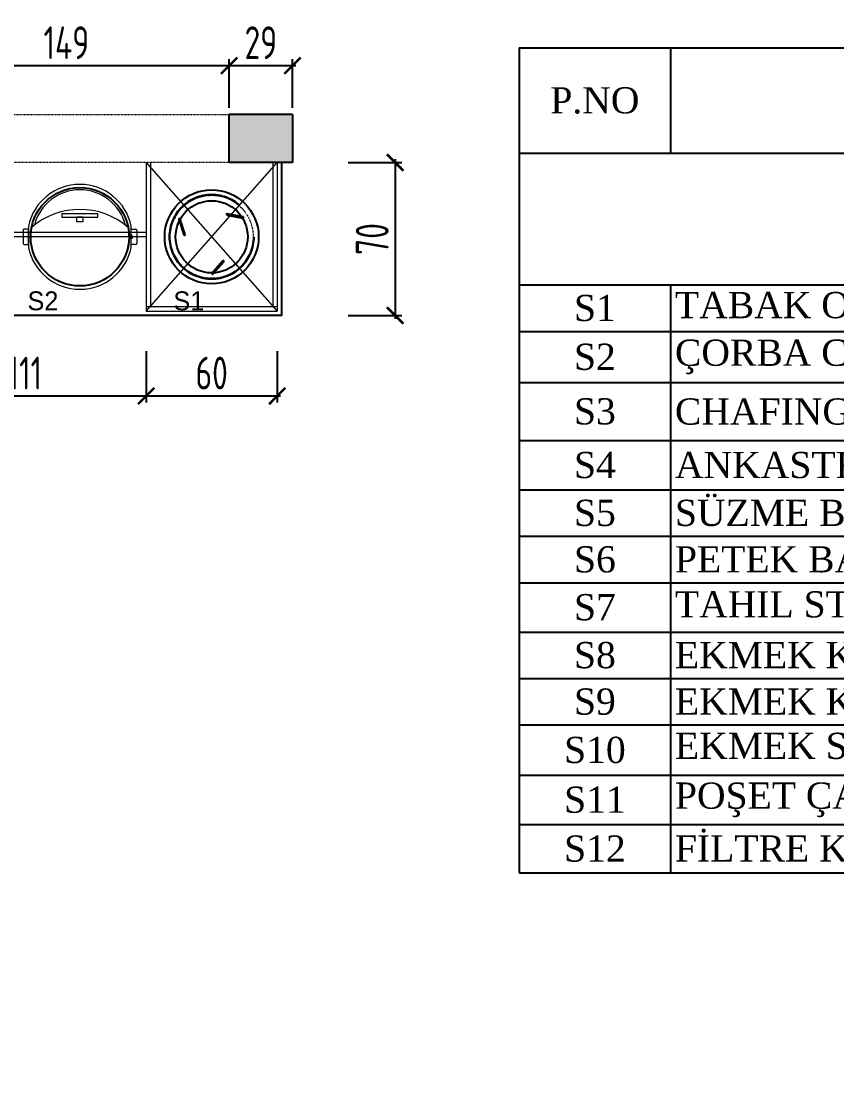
# Model space of a CAD drawing. Header units: centimetres. Extents: x 2422 to 5799, y 5405 to 11713.
# Drawn here: x 3025.4 to 3398.6, y 5507.8 to 5993.4 of the extents above; entities that cross this region are included whole.
import ezdxf
from ezdxf.enums import TextEntityAlignment as Align

# ---------------------------------------------------------------- set-up
doc = ezdxf.new("R2010")
doc.units = ezdxf.units.CM
doc.header["$MEASUREMENT"] = 0
for name, pattern in [('DASHED', [0.75, 0.5, -0.25]), ('DOT2', [0.125, 0, -0.125]), ('DUZ', [0]), ('HIDDEN2', [4.7625, 3.175, -1.5875])]:
    doc.linetypes.add(name, pattern=pattern)
for name, color, linetype, lineweight in [('0 CE EQUP', 7, 'Continuous', 18), ('0 MC 2D', 7, 'Continuous', 18), ('FURNITURE (3RDF)', 43, 'Continuous', 20), ('ozgun_duvar', 251, 'DUZ', 9), ('TRS-ACK-KAPI-AHS', 40, 'Continuous', 18)]:
    doc.layers.add(name, color=color, linetype=linetype, lineweight=lineweight)
doc.layers.add('0 CE GRANITE', color=152, linetype='Continuous')
doc.layers.add('0 MC GRANIT', color=152, linetype='Continuous')
doc.styles.add('Halil 1', font='times.ttf', dxfattribs={"height": 12})
doc.styles.add('TAKSİM', font='GOTHIC.TTF', dxfattribs={"height": 20})
doc.styles.add('yazı_kck_50', font='isocpeur.ttf', dxfattribs={"width": 0.7, "height": 15})
doc.dimstyles.new('olcu_50_ic', dxfattribs={"dimtxt": 15, "dimasz": 7.5, "dimexe": 3, "dimexo": 3, "dimgap": 3, "dimtad": 1, "dimdec": 0, "dimzin": 0, "dimdsep": 46, "dimtxsty": 'yazı_kck_50', "dimblk": 'ARCHTICK', "dimcen": 3, "dimdle": 1.5, "dimclrd": 256, "dimclre": 256, "dimclrt": 256, "dimadec": 0, "dimazin": 0, "dimtfac": 1, "dimtdec": 0, "dimtofl": 0, "dimtmove": 0, "dimatfit": 3, "dimldrblk": 'ARCHTICK', "dimfxl": 20, "dimtolj": 1, "dimtzin": 0, "dimarcsym": 0})

# ---------------------------------------------------------------- blocks, each defined once
blk = doc.blocks.new('_ArchTick')
at = {"color": 0, "linetype": 'ByBlock', "const_width": 0.15}
blk.add_lwpolyline([(-0.5, -0.5), (0.5, 0.5)], dxfattribs=at)
blk = doc.blocks.new('*D2')
at = {"lineweight": -2, "transparency": 16777216}
for p, q in [((3120.56, 5953.81), (3120.56, 5976.09)), ((3149.56, 5953.81), (3149.56, 5976.09)), ((3151.06, 5973.09), (3119.06, 5973.09))]:
    blk.add_line(p, q, dxfattribs=at)
at = {"layer": 'Defpoints', "color": 0, "transparency": 16777216}
for p in [(3120.56, 5973.09), (3120.56, 5950.81), (3149.56, 5950.81)]:
    blk.add_point(p, dxfattribs=at)
at = {"lineweight": -2, "transparency": 16777216, "xscale": 7.5, "yscale": 7.5, "zscale": 7.5, "rotation": 180}
blk.add_blockref('_ArchTick', (3120.56, 5973.09), dxfattribs=at)
at = {"lineweight": -2, "transparency": 16777216, "xscale": 7.5, "yscale": 7.5, "zscale": 7.5}
blk.add_blockref('_ArchTick', (3149.56, 5973.09), dxfattribs=at)
at = {"transparency": 16777216, "insert": (3135.06, 5983.59), "char_height": 15, "attachment_point": 5, "style": 'yazı_kck_50'}
blk.add_mtext('\\A1;29', dxfattribs=at)
blk = doc.blocks.new('*D3')
at = {"lineweight": -2, "transparency": 16777216}
for p, q in [((2971.56, 5953.81), (2971.56, 5976.09)), ((3120.56, 5953.81), (3120.56, 5976.09)), ((3122.06, 5973.09), (2970.06, 5973.09))]:
    blk.add_line(p, q, dxfattribs=at)
at = {"layer": 'Defpoints', "color": 0, "transparency": 16777216}
for p in [(2971.56, 5973.09), (2971.56, 5950.81), (3120.56, 5950.81)]:
    blk.add_point(p, dxfattribs=at)
at = {"lineweight": -2, "transparency": 16777216, "xscale": 7.5, "yscale": 7.5, "zscale": 7.5, "rotation": 180}
blk.add_blockref('_ArchTick', (2971.56, 5973.09), dxfattribs=at)
at = {"lineweight": -2, "transparency": 16777216, "xscale": 7.5, "yscale": 7.5, "zscale": 7.5}
blk.add_blockref('_ArchTick', (3120.56, 5973.09), dxfattribs=at)
at = {"transparency": 16777216, "insert": (3046.06, 5983.59), "char_height": 15, "attachment_point": 5, "style": 'yazı_kck_50'}
blk.add_mtext('\\A1;149', dxfattribs=at)
blk = doc.blocks.new('*D6')
at = {"lineweight": -2, "transparency": 16777216}
for p, q in [((3196.52, 5930.31), (3196.52, 5857.31)), ((3175.05, 5928.81), (3199.52, 5928.81)), ((3175.05, 5858.81), (3199.52, 5858.81))]:
    blk.add_line(p, q, dxfattribs=at)
at = {"layer": 'Defpoints', "color": 0, "transparency": 16777216}
for p in [(3172.05, 5928.81), (3172.05, 5858.81), (3196.52, 5858.81)]:
    blk.add_point(p, dxfattribs=at)
at = {"lineweight": -2, "transparency": 16777216, "xscale": 7.5, "yscale": 7.5, "zscale": 7.5}
for p, rotation in [((3196.52, 5928.81), 90), ((3196.52, 5858.81), 270)]:
    blk.add_blockref('_ArchTick', p, dxfattribs=dict(at, rotation=rotation))
at = {"transparency": 16777216, "insert": (3186.02, 5893.81), "char_height": 15, "attachment_point": 5, "rotation": 90, "style": 'yazı_kck_50'}
blk.add_mtext('\\A1;70', dxfattribs=at)
blk = doc.blocks.new('*D8')
at = {"lineweight": -2, "transparency": 16777216}
for p, q in [((3082.56, 5842.56), (3082.56, 5818.97)), ((3142.56, 5842.56), (3142.56, 5818.97)), ((3144.06, 5821.97), (3081.06, 5821.97))]:
    blk.add_line(p, q, dxfattribs=at)
at = {"layer": 'Defpoints', "color": 0, "transparency": 16777216}
for p in [(3082.56, 5845.56), (3142.56, 5845.56), (3082.56, 5821.97)]:
    blk.add_point(p, dxfattribs=at)
at = {"lineweight": -2, "transparency": 16777216, "xscale": 7.5, "yscale": 7.5, "zscale": 7.5, "rotation": 180}
blk.add_blockref('_ArchTick', (3082.56, 5821.97), dxfattribs=at)
at = {"lineweight": -2, "transparency": 16777216, "xscale": 7.5, "yscale": 7.5, "zscale": 7.5}
blk.add_blockref('_ArchTick', (3142.56, 5821.97), dxfattribs=at)
at = {"transparency": 16777216, "insert": (3112.56, 5832.47), "char_height": 15, "attachment_point": 5, "style": 'yazı_kck_50'}
blk.add_mtext('\\A1;60', dxfattribs=at)
blk = doc.blocks.new('*D9')
at = {"lineweight": -2, "transparency": 16777216}
for p, q in [((2971.56, 5842.56), (2971.56, 5818.97)), ((3082.56, 5842.56), (3082.56, 5818.97)), ((3084.06, 5821.97), (2970.06, 5821.97))]:
    blk.add_line(p, q, dxfattribs=at)
at = {"layer": 'Defpoints', "color": 0, "transparency": 16777216}
for p in [(2971.56, 5845.56), (3082.56, 5845.56), (2971.56, 5821.97)]:
    blk.add_point(p, dxfattribs=at)
at = {"lineweight": -2, "transparency": 16777216, "xscale": 7.5, "yscale": 7.5, "zscale": 7.5, "rotation": 180}
blk.add_blockref('_ArchTick', (2971.56, 5821.97), dxfattribs=at)
at = {"lineweight": -2, "transparency": 16777216, "xscale": 7.5, "yscale": 7.5, "zscale": 7.5}
blk.add_blockref('_ArchTick', (3082.56, 5821.97), dxfattribs=at)
at = {"transparency": 16777216, "insert": (3027.06, 5832.47), "char_height": 15, "attachment_point": 5, "style": 'yazı_kck_50'}
blk.add_mtext('\\A1;111', dxfattribs=at)
blk = doc.blocks.new('TABAK OTOMATI 30')
at = {"layer": '0 CE EQUP', "lineweight": -2}
for points in [[(-13.56, 9.37), (-11.19, 2.41, 1), (-10.63, 2.6), (-12.99, 9.56, 1)], [(15.85, 10.61), (8.63, 12.04, 1), (8.52, 11.45), (15.73, 10.02, 1)], [(2.22, -15.48), (7.06, -9.95, 1), (6.61, -9.55), (1.76, -15.08, 1)]]:
    blk.add_lwpolyline(points, format="xyb", close=True, dxfattribs=at)
for radius in [21.5, 16.5]:
    blk.add_circle((1.5, 1.5), radius, dxfattribs=at)
at = {"layer": '0 CE EQUP', "linetype": 'DOT2', "ltscale": 0.3}
blk.add_circle((1.5, 1.5), 19, dxfattribs=at)
at = {"layer": '0 CE GRANITE', "linetype": 'HIDDEN2', "lineweight": 30, "ltscale": 33}
blk.add_circle((1.5, 1.5), 19.25, dxfattribs=at)
blk = doc.blocks.new('CHAFING DISH CORBALIK')
at = {"layer": '0 MC 2D'}
for p, q in [((2.5, -19.13), (2.5, -28.87)), ((49.5, -28.87), (49.5, -19.13)), ((0, -27), (0, -21)), ((0.5, -20.5), (2.5, -20.5)), ((2.5, -20.5), (2.5, -27.5)), ((51.5, -20.5), (49.5, -20.5)), ((49.5, -20.5), (49.5, -27.5)), ((52, -27), (52, -21)), ((2.5, -27.5), (0.5, -27.5)), ((49.5, -27.5), (51.5, -27.5)), ((34.25, -33), (17.75, -33)), ((17.75, -33), (17.75, -34.5)), ((27.5, -31), (24.5, -31)), ((24.5, -31), (24.5, -33)), ((24.5, -33), (27.5, -33)), ((27.5, -33), (27.5, -31)), ((34.25, -34.5), (34.25, -33)), ((17.75, -34.5), (34.25, -34.5))]:
    blk.add_line(p, q, dxfattribs=at)
for centre, radius, start, end in [((26, -24), 24, 11.7159, 168.2841), ((26, -24), 22.5, 348.9148, 191.0852), ((0.5, -21), 0.5, 90, 180), ((51.5, -21), 0.5, 0, 90), ((0.5, -27), 0.5, 180, 270), ((26, -24), 24, 191.7159, 348.2841), ((26, -2.59), 33.91, 229.3701, 310.6299), ((51.5, -27), 0.5, 270, 0), ((26, -24), 21.5, 194.4188, 345.5812)]:
    blk.add_arc(centre, radius, start, end, dxfattribs=at)
at = {"layer": '0 MC GRANIT'}
blk.add_lwpolyline([(2, -24.4), (3.5, -24.4), (3.5, -23.6), (2, -23.6)], close=True, dxfattribs=at)
blk.add_circle((26, -24), 22.5, dxfattribs=at)
blk = doc.blocks.new('*T58')
at = {"color": 0, "linetype": 'ByBlock', "lineweight": -2, "transparency": 16777216}
for p, q in [((0, 0), (804.29, 0)), ((0, 0), (0, -377.42)), ((69.26, 0), (69.26, -48.15)), ((593.52, 0), (593.52, -48.15)), ((741.26, 0), (741.26, -48.15)), ((804.29, 0), (804.29, -377.42)), ((0, -48.15), (804.29, -48.15)), ((0, -108.4), (804.29, -108.4)), ((69.26, -108.4), (69.26, -377.42)), ((593.52, -108.4), (593.52, -377.42)), ((741.26, -108.4), (741.26, -377.42)), ((0, -129.66), (804.29, -129.66)), ((0, -153.06), (804.29, -153.06)), ((0, -179.57), (804.29, -179.57)), ((0, -202.14), (804.29, -202.14)), ((0, -223.39), (804.29, -223.39)), ((0, -244.65), (804.29, -244.65)), ((0, -267.21), (804.29, -267.21)), ((0, -288.46), (804.29, -288.46)), ((0, -309.72), (804.29, -309.72)), ((0, -332.7), (804.29, -332.7)), ((0, -355.27), (804.29, -355.27)), ((0, -377.42), (804.29, -377.42))]:
    blk.add_line(p, q, dxfattribs=at)
at = {"color": 0, "transparency": 16777216, "style": 'Halil 1'}
for s, insert, char_height, width, attachment_point in [('ÖLÇÜ', (667.39, -24.08), 12, 117.7366, 5), ('P.NO', (34.63, -24.08), 12, 39.2572, 5), ('ÜRÜN ADI', (331.39, -24.08), 12, 494.2651, 5), ('AD.', (772.78, -24.08), 12, 33.0341, 5), ('AÇIK BÜFE', (402.15, -78.28), 20, 774.293, 5), ('TABAK OTOMATI, SICAK', (71.26, -119.03), 12, 520.2651, 4), ('S1', (34.63, -119.03), 12, 65.2572, 5), ('1', (772.78, -119.03), 12, 59.0341, 5), ('ÇORBA CHAFING DISH, CAMLI GÖMME ', (71.26, -141.36), 12, 520.2651, 4), ('S2', (34.63, -141.36), 12, 65.2572, 5), ('1', (772.78, -141.36), 12, 59.0341, 5), ('S3', (34.63, -166.32), 12, 65.2572, 5), ('\\A1;CHAFING DISH, CAMLI, GÖMME, {\\H0.7x;\\S1/2;}', (71.26, -166.32), 12, 520.2651, 4), ('4', (772.78, -166.32), 12, 59.0341, 5), ('ANKASTRE SOĞUK PLATE ', (71.26, -190.86), 12, 520.2651, 4), ('S4', (34.63, -190.86), 12, 65.2572, 5), ('1', (772.78, -190.86), 12, 59.0341, 5), ('SÜZME BAL STANDI', (71.26, -212.77), 12, 520.2651, 4), ('S5', (34.63, -212.77), 12, 65.2572, 5), ('1', (772.78, -212.77), 12, 59.0341, 5), ('S6', (34.63, -234.02), 12, 65.2572, 5), ('PETEK BAL STANDI ', (71.26, -234.02), 12, 520.2651, 4), ('1', (772.78, -234.02), 12, 59.0341, 5), ("TAHIL STANDI, 3'LÜ ", (71.26, -255.93), 12, 520.2651, 4), ('S7', (34.63, -255.93), 12, 65.2572, 5), ('1', (772.78, -255.93), 12, 59.0341, 5), ('S8', (34.63, -277.84), 12, 65.2572, 5), ('EKMEK KIZARTMA MAKİNASI', (71.26, -277.84), 12, 520.2651, 4), ('1', (772.78, -277.84), 12, 59.0341, 5), ('S9', (34.63, -299.09), 12, 65.2572, 5), ('EKMEK KESME TAHTASI', (71.26, -299.09), 12, 520.2651, 4), ('1', (772.78, -299.09), 12, 59.0341, 5), ('EKMEK STANDI, (AĞAÇ EKMEK KASASI OLABİLİR)', (71.26, -321.21), 12, 520.2651, 4), ('S10', (34.63, -321.21), 12, 65.2572, 5), ('1', (772.78, -321.21), 12, 59.0341, 5), ('S11', (34.63, -343.98), 12, 65.2572, 5), ('POŞET ÇAY STANDI ', (71.26, -343.98), 12, 520.2651, 4), ('1', (772.78, -343.98), 12, 59.0341, 5), ('FİLTRE KAHVE MAKİNASI', (71.26, -366.34), 12, 520.2651, 4), ('S12', (34.63, -366.34), 12, 65.2572, 5), ('1', (772.78, -366.34), 12, 59.0341, 5)]:
    blk.add_mtext(s, dxfattribs=dict(at, insert=insert, char_height=char_height, width=width, attachment_point=attachment_point))

msp = doc.modelspace()

# ---------------------------------------------------------------- hatches: boundary and pattern name
at = {"layer": 'ozgun_duvar'}
h = msp.add_hatch(dxfattribs=at)
h.set_pattern_fill('DOTS', color=256, scale=0.4, style=0)
h.set_pattern_definition([(0, (5039.28215, 1710.983626), (0.0125, 0.025), [0, -0.025])])
h.paths.add_polyline_path([(3120.56, 5928.81), (3149.56, 5928.81), (3149.56, 5950.81), (3120.56, 5950.81)])

# ---------------------------------------------------------------- linework, layer by layer
for p, q in [((3120.56, 5928.81), (3120.56, 5950.81)), ((3149.56, 5950.81), (3120.56, 5950.81)), ((3149.56, 5950.81), (3149.56, 5928.81)), ((3149.56, 5928.81), (3120.56, 5928.81))]:
    msp.add_line(p, q)
msp.add_lwpolyline([(3144.56, 5928.81), (3144.56, 5858.81), (2572.06, 5858.81), (2572.06, 5507.81), (2492.06, 5507.81)])
at = {"layer": 'FURNITURE (3RDF)'}
for p, q in [((3082.56, 5928.81), (3082.56, 5860.81)), ((3082.56, 5928.81), (3142.56, 5860.81)), ((3082.56, 5860.81), (3142.56, 5928.81)), ((3084.56, 5928.81), (3084.56, 5862.81)), ((3140.56, 5928.81), (3140.56, 5862.81)), ((3142.56, 5928.81), (3142.56, 5860.81)), ((3082.56, 5896.81), (2971.56, 5896.81)), ((3082.56, 5894.81), (2971.56, 5894.81)), ((3142.56, 5862.81), (3082.56, 5862.81)), ((3082.56, 5860.81), (3142.56, 5860.81))]:
    msp.add_line(p, q, dxfattribs=at)
at = {"layer": 'TRS-ACK-KAPI-AHS', "linetype": 'DASHED', "ltscale": 0.1}
for p, q in [((2971.56, 5950.81), (3120.56, 5950.81)), ((3120.56, 5928.81), (2971.56, 5928.81))]:
    msp.add_line(p, q, dxfattribs=at)

# ---------------------------------------------------------------- block references
msp.add_blockref('*T58', (3253.31, 5981.21))
at = {"layer": '0 CE EQUP', "color": 0, "lineweight": -3, "ltscale": 0.5}
msp.add_blockref('TABAK OTOMATI 30', (3111.06, 5893.31), dxfattribs=at)
at = {"layer": '0 MC 2D', "rotation": 180}
msp.add_blockref('CHAFING DISH CORBALIK', (3078.24, 5870.81), dxfattribs=at)

# ---------------------------------------------------------------- texts
at = {"style": 'TAKSİM'}
for s, p in [('S2', (3035.34, 5861.2)), ('S1', (3102.13, 5861.2))]:
    msp.add_text(s, height=8.64, dxfattribs=at).set_placement(p, align=Align.CENTER)

# ---------------------------------------------------------------- dimensions: what is measured, and where the dimension line sits
for base, p1, p2, picture, middle in [((2971.56, 5973.09), (3120.56, 5950.81), (2971.56, 5950.81), '*D3', (3046.06, 5983.59)), ((2971.56, 5821.97), (3082.56, 5845.56), (2971.56, 5845.56), '*D9', (3027.06, 5832.47))]:
    dim = msp.add_linear_dim(base=base, p1=p1, p2=p2, dimstyle='olcu_50_ic', override={"dimtmove": 1})
    dim.commit()
    dim.dimension.update_dxf_attribs({"geometry": picture, "text_midpoint": middle})
for base, p1, p2, picture, middle in [((3120.56, 5973.09), (3149.56, 5950.81), (3120.56, 5950.81), '*D2', (3135.06, 5983.59)), ((3082.56, 5821.97), (3142.56, 5845.56), (3082.56, 5845.56), '*D8', (3112.56, 5832.47))]:
    dim = msp.add_linear_dim(base=base, p1=p1, p2=p2, dimstyle='olcu_50_ic')
    dim.commit()
    dim.dimension.update_dxf_attribs({"geometry": picture, "text_midpoint": middle})
dim = msp.add_linear_dim(base=(3196.52, 5858.81), p1=(3172.05, 5928.81), p2=(3172.05, 5858.81), angle=90, dimstyle='olcu_50_ic')
dim.commit()
dim.dimension.update_dxf_attribs({"geometry": '*D6', "text_midpoint": (3186.02, 5893.81)})

doc.saveas('drawing.dxf')
